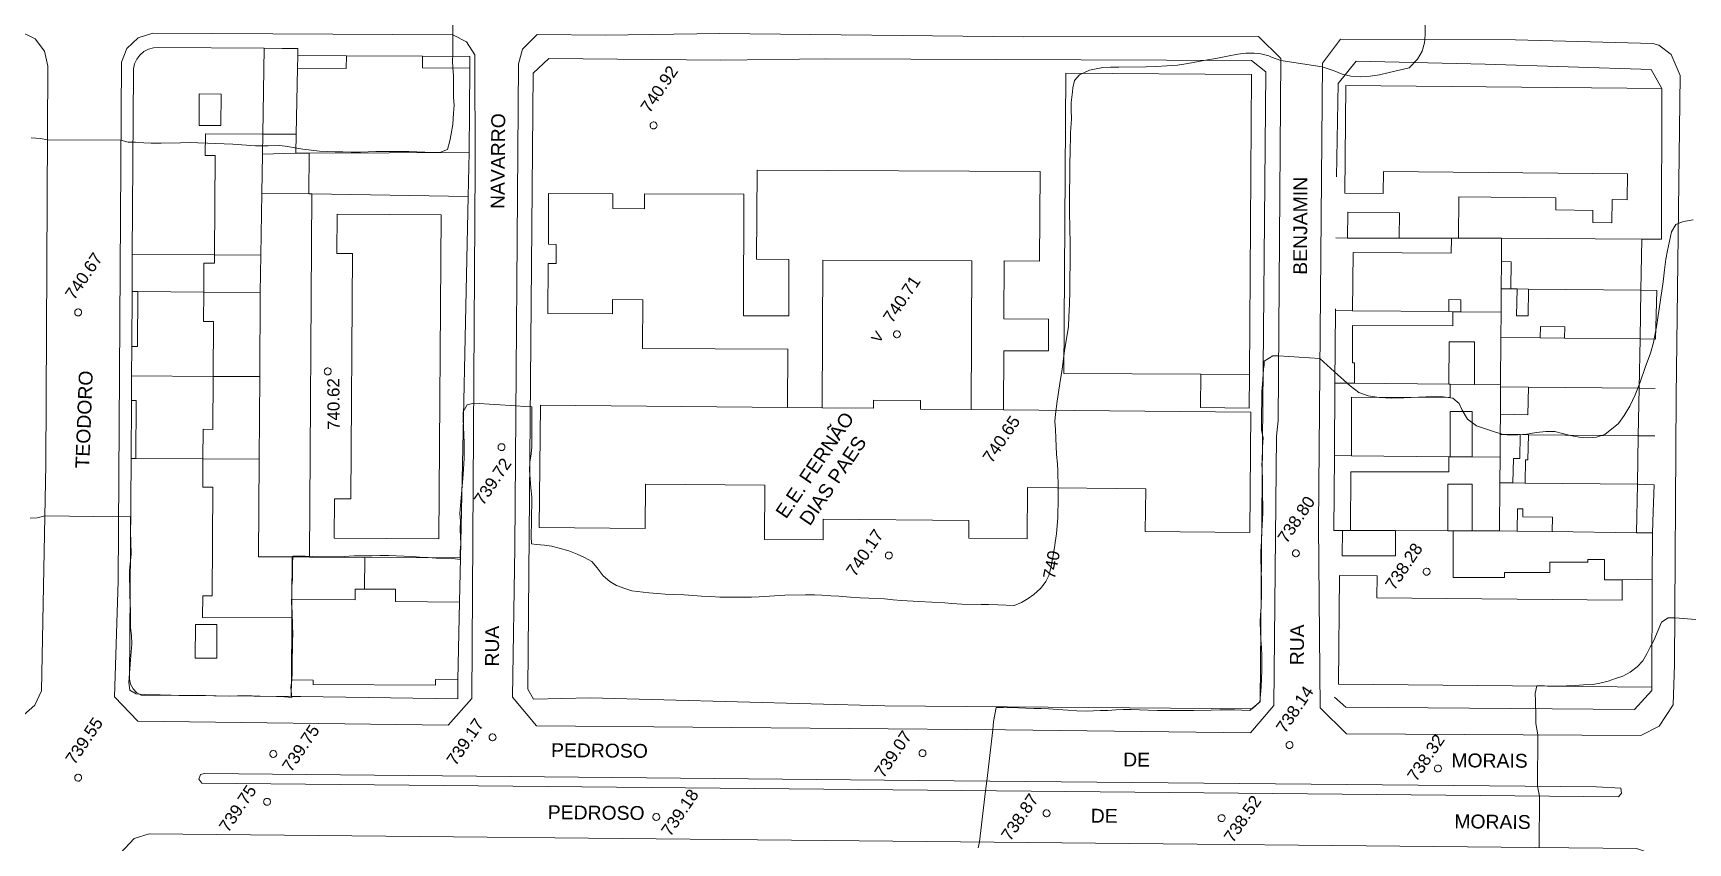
# Model space of a CAD drawing. Header units: metres. Extents: x 325024 to 7190115, y 7391967 to 10157759.
# Drawn here: x 326159.8 to 326398.6, y 7393131.9 to 7393248.8 of the extents above; entities that cross this region are included whole.
import ezdxf
from ezdxf.enums import TextEntityAlignment as Align

# ---------------------------------------------------------------- set-up
doc = ezdxf.new("R2010")
doc.units = ezdxf.units.M
doc.layers.get('0').update_dxf_attribs({"lineweight": 18})
for name, color, linetype, lineweight in [('100_SIST_VIARIO_MEIO_FIO', 1, 'Continuous', 18), ('108_SEP_FIS_CANT_CENT_ILHA', 7, 'Continuous', 18), ('144_P_DUPLA_ASF_TOP', 7, 'Continuous', 18), ('160_P_SIMP_ASF_TOP', 7, 'Continuous', 18), ('168_P_SIMP_PARALE_TOP', 7, 'Continuous', 18), ('206_MURO_E_MURO_ARRIMO', 7, 'Continuous', 18), ('214_PROJ_BEIRAL_EDIF', 10, 'Continuous', 18), ('216_EDIF_NOTAVEL', 2, 'Continuous', 18), ('218_EDIF_NOTAVEL_TOP', 7, 'Continuous', 18), ('600_CURVA_MESTRA', 14, 'Continuous', 18), ('602_CURVA_MESTRA_TOP', 24, 'Continuous', 18), ('604_CURVA_INTERM', 7, 'Continuous', 18), ('606_PTO_COTADO', 7, 'Continuous', 18), ('608_PTO_COTADO_INTERVIA', 1, 'Continuous', 18), ('624_SEGM_CURVA_MESTRA', 14, 'Continuous', 18)]:
    doc.layers.add(name, color=color, linetype=linetype, lineweight=lineweight)
doc.styles.add('Style-Arial', font='arial.ttf', dxfattribs={"height": 1.75})

# ---------------------------------------------------------------- blocks, each defined once
blk = doc.blocks.new('SP09')
at = {"color": 0, "linetype": 'Continuous'}
blk.add_lwpolyline([(-0.03, -0.51), (-0.14, -0.49), (-0.24, -0.46), (-0.31, -0.42), (-0.35, -0.39), (-0.42, -0.31), (-0.47, -0.24), (-0.51, -0.15), (-0.52, -0.09), (-0.52, 0.03), (-0.51, 0.11), (-0.48, 0.2), (-0.44, 0.27), (-0.4, 0.33), (-0.32, 0.39), (-0.23, 0.44), (-0.15, 0.48), (-0.1, 0.48), (-0.03, 0.48), (0.08, 0.48), (0.19, 0.44), (0.27, 0.4), (0.35, 0.32), (0.41, 0.23), (0.46, 0.11), (0.48, 0.03), (0.48, -0.03), (0.47, -0.08), (0.44, -0.21), (0.38, -0.3), (0.31, -0.38), (0.23, -0.44), (0.1, -0.49), (0.02, -0.51)], close=True, dxfattribs=at)
blk = doc.blocks.new('SP10')
at = {"color": 0, "linetype": 'Continuous'}
blk.add_lwpolyline([(-0.03, -0.51), (-0.14, -0.49), (-0.24, -0.46), (-0.31, -0.42), (-0.35, -0.39), (-0.42, -0.31), (-0.47, -0.24), (-0.51, -0.15), (-0.52, -0.09), (-0.52, 0.03), (-0.51, 0.11), (-0.48, 0.2), (-0.44, 0.27), (-0.4, 0.33), (-0.32, 0.39), (-0.23, 0.44), (-0.15, 0.48), (-0.1, 0.48), (-0.03, 0.48), (0.08, 0.48), (0.19, 0.44), (0.27, 0.4), (0.35, 0.32), (0.41, 0.23), (0.46, 0.11), (0.48, 0.03), (0.48, -0.03), (0.47, -0.08), (0.44, -0.21), (0.38, -0.3), (0.31, -0.38), (0.23, -0.44), (0.1, -0.49), (0.02, -0.51)], close=True, dxfattribs=at)

msp = doc.modelspace()

# ---------------------------------------------------------------- linework, layer by layer
at = {"layer": '100_SIST_VIARIO_MEIO_FIO'}
for points in [[(326099.874, 7393250.045), (326157.41, 7393249.275), (326160.073, 7393247.978), (326161.406, 7393246.186), (326161.914, 7393244.011), (326161.632, 7393186.544), (326160.989, 7393153.836), (326160.048, 7393151.811), (326158.382, 7393150.323), (326156.264, 7393149.612), (326108.934, 7393150.104), (325951.581, 7393151.809), (325948.802, 7393152.852), (325946.853, 7393155.089), (325946.333, 7393156.555), (325946.771, 7393205.918), (325950.036, 7393207.008), (326009.491, 7393206.178), (326108.176, 7393205.594), (326108.257, 7393213.333), (326099.404, 7393213.382), (326099.658, 7393233.89)], [(326172.532, 7393244.611), (326173.3, 7393246.588), (326174.926, 7393248.114), (326177.06, 7393248.763), (326220.372, 7393248.519), (326222.36, 7393247.526), (326223.552, 7393245.65), (326223.601, 7393229.466), (326223.096, 7393152.744), (326219.679, 7393148.899), (326174.893, 7393149.489), (326171.512, 7393152.984), (326172.057, 7393169.706)], [(326171.626, 7393093.127), (326171.18, 7393030.649), (326172.628, 7393028.042), (326175.147, 7393026.476), (326327.147, 7393025.338), (326391.798, 7393025.027), (326393.714, 7393026.108), (326394.419, 7393028.19), (326395.991, 7393126.864), (326395.017, 7393128.875), (326393.346, 7393130.359), (326391.233, 7393131.089), (326176.511, 7393133.239), (326174.388, 7393132.547), (326172.351, 7393130.4), (326171.781, 7393128.405)]]:
    msp.add_lwpolyline(points, close=True, dxfattribs=at)
for points in [[(326258.861, 7393248.708), (326242.416, 7393248.469), (326232.522, 7393248.581), (326230.436, 7393246.483), (326229.825, 7393244.336), (326229.297, 7393174.568), (326228.987, 7393152.924), (326232.421, 7393148.804), (326300.16, 7393148.217), (326335.519, 7393147.772), (326338.892, 7393151.736), (326339.241, 7393190.611), (326339.475, 7393192.883)], [(326258.86, 7393248.71), (326302.796, 7393248.24), (326336.663, 7393248.322), (326339.864, 7393245.109), (326339.476, 7393192.88)], [(326396.727, 7393157.678), (326396.937, 7393196.326), (326397.503, 7393242.647), (326396.233, 7393245.687), (326394.463, 7393247.03), (326393.589, 7393247.284), (326373.745, 7393247.813), (326348.516, 7393247.905), (326345.907, 7393244.457), (326345.296, 7393177.73), (326345.551, 7393151.4), (326349.373, 7393147.657), (326391.832, 7393147.407), (326394.478, 7393148.765), (326396.529, 7393151.845), (326396.726, 7393157.677)]]:
    msp.add_lwpolyline(points, dxfattribs=at)
at = {"layer": '108_SEP_FIS_CANT_CENT_ILHA'}
msp.add_lwpolyline([(326184.519, 7393141.917), (326287.581, 7393140.898), (326385.444, 7393140.023), (326388.96, 7393139.821), (326389.076, 7393139.103), (326388.612, 7393138.543), (326184.142, 7393140.553), (326183.691, 7393141.108), (326183.952, 7393141.774)], close=True, dxfattribs=at)
at = {"layer": '206_MURO_E_MURO_ARRIMO'}
for p, q in [((326231.971, 7393243.025), (326234.235, 7393245.099)), ((326234.235, 7393245.099), (326259.055, 7393244.883)), ((326259.055, 7393244.883), (326274.192, 7393245.089)), ((326274.192, 7393245.089), (326335.667, 7393244.811)), ((326335.667, 7393244.811), (326337.733, 7393243.209)), ((326350.75, 7393244.726), (326348.162, 7393241.533)), ((326369.382, 7393244.327), (326350.75, 7393244.726)), ((326393.326, 7393243.544), (326369.382, 7393244.327)), ((326394.86, 7393240.793), (326393.326, 7393243.544)), ((326231.197, 7393154.119), (326231.971, 7393243.025)), ((326337.733, 7393243.209), (326336.906, 7393152.32)), ((326348.162, 7393241.533), (326347.896, 7393228.047)), ((326222.588, 7393225.197), (326222.725, 7393231.553)), ((326221.46, 7393173.029), (326222.588, 7393225.197)), ((326174.062, 7393211.481), (326174.012, 7393203.544)), ((326393.977, 7393204.625), (326394.154, 7393211.626)), ((326347.692, 7393198.285), (326347.762, 7393208.747)), ((326347.762, 7393208.747), (326347.763, 7393208.997)), ((326347.623, 7393187.814), (326347.692, 7393198.285)), ((326173.963, 7393195.754), (326173.911, 7393187.39)), ((326347.551, 7393176.996), (326347.623, 7393187.814)), ((326393.787, 7393183.588), (326393.603, 7393179.706)), ((326393.603, 7393179.706), (326393.542, 7393176.649)), ((326221.323, 7393166.669), (326221.46, 7393173.029)), ((326221.063, 7393152.69), (326221.081, 7393155.465)), ((326197.04, 7393153.053), (326198.448, 7393153.043)), ((326198.448, 7393153.043), (326221.063, 7393152.69)), ((326231.998, 7393152.63), (326231.197, 7393154.119)), ((326240.202, 7393152.845), (326231.998, 7393152.63)), ((326282.732, 7393151.701), (326240.202, 7393152.845)), ((326349.263, 7393151.495), (326347.609, 7393152.93)), ((326393.418, 7393153.886), (326390.924, 7393151.16)), ((326393.421, 7393154.399), (326393.418, 7393153.886)), ((326335.766, 7393151.24), (326282.732, 7393151.701)), ((326336.906, 7393152.32), (326335.766, 7393151.24)), ((326390.924, 7393151.16), (326349.263, 7393151.495))]:
    msp.add_line(p, q, dxfattribs=at)
for points in [[(326199.997, 7393225.568), (326222.588, 7393225.197)], [(326347.834, 7393219.216), (326349.528, 7393219.213)], [(326356.985, 7393219.2), (326364.503, 7393219.186)], [(326394.154, 7393211.626), (326391.856, 7393211.69)], [(326350.221, 7393208.722), (326347.762, 7393208.747)], [(326364.7, 7393208.577), (326364.125, 7393208.583)], [(326393.977, 7393204.625), (326391.73, 7393204.647)], [(326347.692, 7393198.285), (326350.516, 7393198.257)], [(326364.153, 7393198.121), (326364.322, 7393198.119)], [(326393.912, 7393197.508), (326391.601, 7393197.531)], [(326391.478, 7393190.668), (326393.85, 7393190.644)], [(326347.623, 7393187.814), (326350.088, 7393187.789)], [(326393.787, 7393183.588), (326391.352, 7393183.689)], [(326348.764, 7393176.994), (326347.551, 7393176.996)], [(326364.778, 7393176.968), (326363.966, 7393176.97)], [(326221.46, 7393173.029), (326207.655, 7393173.117)]]:
    msp.add_lwpolyline(points, dxfattribs=at)
at = {"layer": '214_PROJ_BEIRAL_EDIF'}
for points in [[(326193.141, 7393246.604), (326177.884, 7393246.701), (326177.137, 7393246.662), (326176.415, 7393246.462), (326175.755, 7393246.11), (326175.187, 7393245.623), (326174.737, 7393245.024), (326174.429, 7393244.342), (326174.275, 7393243.61), (326174.26, 7393243.194), (326174.095, 7393216.871), (326185.971, 7393216.795), (326186.062, 7393231.12), (326184.627, 7393231.129), (326184.647, 7393234.268), (326192.938, 7393234.215)], [(326192.938, 7393234.215), (326197.754, 7393234.185), (326197.963, 7393243.717), (326198.003, 7393245.557), (326198.009, 7393246.573), (326195.736, 7393246.587), (326193.141, 7393246.604)], [(326199.618, 7393231.477), (326197.695, 7393231.47), (326197.754, 7393234.185), (326197.963, 7393243.717), (326204.98, 7393243.672), (326204.992, 7393245.512), (326215.989, 7393245.443), (326215.978, 7393243.764), (326222.802, 7393243.721), (326222.725, 7393231.553)], [(326197.963, 7393243.717), (326204.98, 7393243.672), (326204.992, 7393245.512), (326198.003, 7393245.557)], [(326215.989, 7393245.443), (326222.813, 7393245.399), (326222.802, 7393243.721), (326215.978, 7393243.764)], [(326371.738, 7393219.173), (326365.536, 7393219.185), (326365.596, 7393225.17), (326379.576, 7393225.031), (326379.559, 7393223.258), (326384.938, 7393223.204), (326384.92, 7393221.439), (326387.68, 7393221.412), (326387.714, 7393224.757), (326389.887, 7393224.735), (326389.924, 7393228.465), (326354.683, 7393228.817), (326354.651, 7393225.637), (326349.098, 7393225.692), (326349.254, 7393241.249), (326394.86, 7393240.793), (326394.819, 7393219.039), (326391.989, 7393219.055)], [(326183.761, 7393240.008), (326183.733, 7393235.464), (326186.893, 7393235.444), (326186.922, 7393239.988)], [(326185.971, 7393216.795), (326192.657, 7393216.753), (326192.798, 7393225.686), (326192.891, 7393231.319), (326192.938, 7393234.215), (326184.647, 7393234.268), (326184.627, 7393231.129), (326186.062, 7393231.12)], [(326192.798, 7393225.686), (326192.891, 7393231.319), (326197.695, 7393231.47), (326199.618, 7393231.477), (326199.58, 7393225.575)], [(326197.168, 7393173.183), (326192.332, 7393173.214), (326192.421, 7393187.273), (326192.497, 7393199.205), (326192.574, 7393211.363), (326192.657, 7393216.753), (326192.798, 7393225.686), (326199.58, 7393225.575), (326199.997, 7393225.568), (326199.665, 7393173.167)], [(326203.679, 7393222.671), (326218.658, 7393222.576), (326218.362, 7393175.796), (326203.238, 7393175.892), (326203.274, 7393181.572), (326205.663, 7393181.557), (326205.887, 7393216.961), (326203.643, 7393216.975)], [(326356.985, 7393219.2), (326349.528, 7393219.213), (326349.566, 7393222.946), (326357.022, 7393222.871)], [(326371.738, 7393219.173), (326371.716, 7393215.809), (326371.69, 7393211.892), (326371.667, 7393208.508), (326365.865, 7393208.566), (326365.882, 7393210.299), (326364.142, 7393210.316), (326364.125, 7393208.583), (326350.221, 7393208.722), (326350.306, 7393217.144), (326364.481, 7393217.002), (326364.503, 7393219.186), (326365.536, 7393219.185)], [(326371.738, 7393219.173), (326371.716, 7393215.809), (326373.138, 7393215.784), (326373.068, 7393211.878), (326373.981, 7393211.869), (326375.65, 7393211.853), (326391.856, 7393211.69), (326391.989, 7393219.055)], [(326185.971, 7393216.795), (326174.095, 7393216.871), (326174.062, 7393211.481), (326174.909, 7393211.476), (326184.418, 7393211.415), (326184.445, 7393215.574), (326185.963, 7393215.564)], [(326184.418, 7393211.415), (326184.445, 7393215.574), (326185.963, 7393215.564), (326185.971, 7393216.795), (326192.657, 7393216.753), (326192.574, 7393211.363)], [(326184.418, 7393211.415), (326174.909, 7393211.476), (326174.859, 7393203.539), (326174.012, 7393203.544), (326173.985, 7393199.322), (326185.768, 7393199.247), (326185.818, 7393207.161), (326184.391, 7393207.17)], [(326184.418, 7393211.415), (326184.391, 7393207.17), (326185.818, 7393207.161), (326185.768, 7393199.247), (326192.497, 7393199.205), (326192.574, 7393211.363)], [(326377.338, 7393204.791), (326371.643, 7393204.848), (326371.667, 7393208.508), (326371.69, 7393211.892), (326373.068, 7393211.878), (326373.981, 7393211.869), (326373.912, 7393208.005), (326375.581, 7393207.975), (326375.65, 7393211.853), (326391.856, 7393211.69), (326391.73, 7393204.647), (326380.824, 7393204.756), (326380.853, 7393206.38), (326377.368, 7393206.443)], [(326367.834, 7393198.084), (326371.598, 7393198.046), (326371.643, 7393204.848), (326371.667, 7393208.508), (326365.865, 7393208.566), (326364.7, 7393208.577), (326364.697, 7393206.542), (326350.215, 7393206.566), (326350.206, 7393201.22), (326350.521, 7393201.22), (326350.516, 7393198.257), (326364.153, 7393198.121), (326364.163, 7393204.226), (326367.844, 7393204.22)], [(326391.73, 7393204.647), (326380.824, 7393204.756), (326377.338, 7393204.791), (326371.643, 7393204.848), (326371.598, 7393198.046), (326371.596, 7393197.731), (326375.627, 7393197.691), (326391.601, 7393197.531)], [(326174.606, 7393187.386), (326184.301, 7393187.324), (326184.328, 7393191.603), (326185.719, 7393191.594), (326185.768, 7393199.247), (326173.985, 7393199.322), (326173.963, 7393195.754), (326174.659, 7393195.749)], [(326185.768, 7393199.247), (326185.719, 7393191.594), (326184.328, 7393191.603), (326184.301, 7393187.324), (326192.421, 7393187.273), (326192.497, 7393199.205)], [(326367.499, 7393187.615), (326371.529, 7393187.575), (326371.551, 7393190.867), (326371.57, 7393193.776), (326371.596, 7393197.731), (326371.598, 7393198.046), (326367.834, 7393198.084), (326364.322, 7393198.119), (326364.319, 7393196.21), (326350.102, 7393196.233), (326350.088, 7393187.789), (326364.143, 7393187.649), (326364.326, 7393187.647), (326364.337, 7393194.181), (326367.509, 7393194.176)], [(326371.57, 7393193.776), (326375.555, 7393193.704), (326375.627, 7393197.691), (326391.601, 7393197.531), (326391.478, 7393190.668), (326375.619, 7393190.826), (326374.424, 7393190.838), (326371.551, 7393190.867)], [(326373.383, 7393183.869), (326373.447, 7393187.412), (326374.362, 7393187.395), (326374.424, 7393190.838), (326371.551, 7393190.867), (326371.529, 7393187.575), (326371.505, 7393183.888)], [(326375.135, 7393183.851), (326391.352, 7393183.689), (326391.478, 7393190.668), (326375.619, 7393190.826), (326375.553, 7393187.184), (326375.195, 7393187.19)], [(326174.606, 7393187.386), (326184.301, 7393187.324), (326184.275, 7393183.239), (326185.724, 7393183.229), (326185.625, 7393167.545), (326184.256, 7393167.553), (326184.236, 7393164.451), (326197.112, 7393164.369), (326197.055, 7393155.437), (326197.04, 7393153.053), (326175.355, 7393153.213), (326174.715, 7393153.599), (326174.204, 7393154.145), (326173.861, 7393154.809), (326173.711, 7393155.542), (326173.911, 7393187.39)], [(326184.301, 7393187.324), (326192.421, 7393187.273), (326192.332, 7393173.214), (326197.168, 7393173.183), (326197.129, 7393167.054), (326197.112, 7393164.369), (326184.236, 7393164.451), (326184.256, 7393167.553), (326185.625, 7393167.545), (326185.724, 7393183.229), (326184.275, 7393183.239)], [(326367.504, 7393176.964), (326367.515, 7393183.677), (326363.976, 7393183.682), (326363.966, 7393176.97), (326356.421, 7393176.982), (326349.951, 7393176.992), (326349.965, 7393185.484), (326364.139, 7393185.461), (326364.143, 7393187.649), (326364.326, 7393187.647), (326367.499, 7393187.615), (326371.529, 7393187.575), (326371.505, 7393183.888), (326371.459, 7393176.957)], [(326373.973, 7393176.922), (326374.031, 7393180.118), (326374.826, 7393180.104), (326374.805, 7393178.977), (326379.097, 7393178.9), (326379.06, 7393176.851), (326391.226, 7393176.682), (326391.352, 7393183.689), (326375.135, 7393183.851), (326373.383, 7393183.869), (326371.505, 7393183.888), (326371.459, 7393176.957)], [(326356.421, 7393176.982), (326349.951, 7393176.992), (326348.764, 7393176.994), (326348.758, 7393173.338), (326356.415, 7393173.326)], [(326391.226, 7393176.682), (326379.06, 7393176.851), (326373.973, 7393176.922), (326371.459, 7393176.957), (326367.504, 7393176.964), (326364.778, 7393176.968), (326364.767, 7393170.203), (326372.17, 7393170.191), (326372.171, 7393170.935), (326378.727, 7393170.924), (326378.729, 7393172.425), (326384.179, 7393172.416), (326384.18, 7393172.801), (326386.583, 7393172.797), (326386.579, 7393169.901), (326389.158, 7393169.896), (326393.506, 7393169.985), (326393.542, 7393176.649)], [(326199.665, 7393173.167), (326197.168, 7393173.183), (326197.129, 7393167.054), (326206.247, 7393166.996), (326206.256, 7393168.553), (326207.626, 7393168.545), (326207.655, 7393173.117)], [(326393.421, 7393154.399), (326393.506, 7393169.985), (326389.158, 7393169.896), (326389.13, 7393166.933), (326353.734, 7393167.275), (326353.765, 7393170.441), (326348.334, 7393170.493), (326348.183, 7393154.836)], [(326207.626, 7393168.545), (326206.256, 7393168.553), (326206.247, 7393166.996), (326197.129, 7393167.054), (326197.112, 7393164.369), (326197.055, 7393155.437), (326200.223, 7393155.417), (326200.219, 7393154.768), (326217.863, 7393154.656), (326217.868, 7393155.486), (326221.081, 7393155.465), (326221.323, 7393166.669), (326212.101, 7393166.727), (326212.112, 7393168.516)], [(326183.217, 7393163.444), (326186.317, 7393163.424), (326186.286, 7393158.573), (326183.187, 7393158.593)]]:
    msp.add_lwpolyline(points, close=True, dxfattribs=at)
at = {"layer": '216_EDIF_NOTAVEL'}
for points in [[(326328.345, 7393199.546), (326335.367, 7393199.5), (326335.653, 7393242.825), (326308.831, 7393243.002), (326308.546, 7393199.677)], [(326268.659, 7393194.752), (326273.698, 7393194.706), (326273.794, 7393216.022), (326295.287, 7393215.925), (326295.19, 7393194.443), (326299.854, 7393194.4), (326299.892, 7393202.952), (326306.332, 7393202.923), (326306.353, 7393207.523), (326299.891, 7393207.552), (326299.929, 7393215.912), (326305.062, 7393215.889), (326305.121, 7393228.833), (326264.277, 7393229.018), (326264.219, 7393216.143), (326268.883, 7393216.122), (326268.846, 7393207.965), (326262.309, 7393207.995), (326262.388, 7393225.52), (326248.048, 7393225.585), (326248.038, 7393223.442), (326243.462, 7393223.462), (326243.471, 7393225.601), (326234.187, 7393225.643), (326234.154, 7393218.304), (326235.278, 7393218.299), (326235.265, 7393215.532), (326234.125, 7393215.537), (326234.093, 7393208.295), (326243.421, 7393208.253), (326243.43, 7393210.329), (326247.796, 7393210.309), (326247.764, 7393203.248), (326268.697, 7393203.154)], [(326328.345, 7393199.546), (326335.367, 7393199.5), (326335.323, 7393194.672), (326328.301, 7393194.737)], [(326268.659, 7393194.752), (326273.698, 7393194.706), (326281.073, 7393194.638), (326281.084, 7393195.826), (326287.87, 7393195.764), (326287.859, 7393194.51), (326295.19, 7393194.443), (326299.854, 7393194.4), (326335.572, 7393194.073), (326335.413, 7393176.719), (326320.316, 7393176.857), (326320.373, 7393183.026), (326303.332, 7393183.182), (326303.265, 7393175.801), (326294.833, 7393175.878), (326294.856, 7393178.439), (326273.825, 7393178.632), (326273.798, 7393175.643), (326265.337, 7393175.72), (326265.408, 7393183.54), (326248.188, 7393183.698), (326248.13, 7393177.303), (326232.843, 7393177.443), (326233.004, 7393195.079)]]:
    msp.add_lwpolyline(points, close=True, dxfattribs=at)
at = {"layer": '600_CURVA_MESTRA', "elevation": 740}
for points in [[(326360.655, 7393251.173), (326360.73, 7393248.623), (326360.663, 7393247.861), (326360.62, 7393247.378), (326360.289, 7393246.159), (326359.623, 7393245.023), (326358.424, 7393243.777), (326355.502, 7393243.089), (326354.112, 7393242.789), (326352.76, 7393242.569), (326351.404, 7393242.477), (326349.982, 7393242.574), (326348.719, 7393242.877), (326347.597, 7393243.34), (326345.843, 7393243.943), (326339.862, 7393244.851), (326338.541, 7393245.295), (326338.15, 7393245.528), (326337.019, 7393245.791), (326336.014, 7393245.878), (326334.826, 7393245.901), (326333.664, 7393245.751), (326332.203, 7393245.45), (326330.523, 7393245.126), (326329.303, 7393244.932), (326326.475, 7393244.416), (326324.954, 7393244.169), (326323.438, 7393244.044), (326321.92, 7393243.955), (326320.466, 7393243.9), (326316.483, 7393243.852), (326315.292, 7393243.865), (326314.207, 7393243.82), (326312.274, 7393243.444), (326310.836, 7393242.75), (326310.111, 7393241.935), (326309.867, 7393240.888), (326309.816, 7393240.334), (326309.6, 7393238.749), (326309.612, 7393237.695), (326309.672, 7393236.426), (326309.543, 7393234.402), (326309.45, 7393231.333), (326309.423, 7393230.289), (326309.432, 7393228.114), (326309.396, 7393225.814), (326309.385, 7393223.259), (326309.437, 7393220.314), (326309.466, 7393218.779), (326309.468, 7393217.382), (326309.406, 7393211.557), (326309.377, 7393209.652), (326309.303, 7393207.837), (326309.229, 7393206.46), (326309.064, 7393205.261), (326308.675, 7393202.98), (326308.296, 7393200.237), (326308.058, 7393198.818), (326307.603, 7393195.649), (326307.347, 7393193.769), (326307.254, 7393192.773), (326307.346, 7393191.577), (326307.419, 7393190.345), (326307.488, 7393187.951), (326307.65, 7393186.599), (326307.7, 7393185.589), (326307.764, 7393183.194), (326307.763, 7393181.649), (326307.683, 7393178.877), (326307.501, 7393176.52), (326307.324, 7393175.242), (326307.21, 7393174.544)], [(326305.953, 7393169.629), (326305.886, 7393169.503), (326305.215, 7393168.617), (326304.233, 7393167.748), (326303.4, 7393167.165), (326302.448, 7393166.586), (326301.403, 7393166.159), (326299.024, 7393166.271), (326297.709, 7393166.296), (326296.633, 7393166.298), (326293.852, 7393166.385), (326292.387, 7393166.47), (326291.379, 7393166.581), (326287.645, 7393166.752), (326285.114, 7393166.871), (326283.926, 7393167.011), (326282.686, 7393167.111), (326280.404, 7393167.217), (326279.138, 7393167.256), (326277.758, 7393167.355), (326276.065, 7393167.525), (326274.903, 7393167.549), (326273.609, 7393167.65), (326272.564, 7393167.703), (326271.291, 7393167.728), (326268.287, 7393167.657), (326264.594, 7393167.435), (326263.494, 7393167.384), (326259.984, 7393167.369), (326258.882, 7393167.377), (326257.608, 7393167.485), (326256.266, 7393167.539), (326253.744, 7393167.697), (326252.278, 7393167.783), (326251.027, 7393167.831), (326249.909, 7393167.896), (326248.663, 7393168.008), (326246.179, 7393168.311), (326245.171, 7393168.608), (326244.009, 7393169.047), (326243.038, 7393169.646), (326242.077, 7393170.477), (326241.175, 7393171.622), (326240.417, 7393172.508), (326239.368, 7393173.117), (326238.328, 7393173.587), (326237.113, 7393174.041), (326235.696, 7393174.435), (326234.592, 7393174.715), (326233.602, 7393174.868), (326232.427, 7393174.961), (326231.697, 7393175.053), (326231.662, 7393176.172), (326231.737, 7393178.311), (326231.743, 7393179.466), (326231.777, 7393180.68), (326231.755, 7393181.825), (326231.636, 7393183.143), (326231.442, 7393185.688), (326231.485, 7393186.875), (326231.649, 7393188.045), (326231.756, 7393189.05), (326231.787, 7393190.233), (326231.753, 7393193.818), (326231.748, 7393194.856), (326230.734, 7393194.871), (326229.452, 7393194.996), (326223.376, 7393195.366), (326222.414, 7393195.139), (326221.877, 7393194.147), (326221.874, 7393193.106), (326221.959, 7393190.773), (326222.004, 7393189.716), (326222.007, 7393187.431), (326221.87, 7393185.091), (326221.741, 7393183.992), (326221.653, 7393182.852), (326221.587, 7393181.666), (326221.46, 7393180.626), (326221.387, 7393179.448), (326221.461, 7393178.349), (326221.442, 7393177.185), (326221.46, 7393176.072), (326221.503, 7393175.039), (326221.443, 7393174.016), (326221.424, 7393172.812), (326220.361, 7393172.976), (326219.239, 7393172.981), (326217.968, 7393173.013), (326216.811, 7393173.115), (326215.596, 7393173.165), (326214.542, 7393173.248), (326213.341, 7393173.301), (326211.093, 7393173.373), (326209.828, 7393173.377), (326208.735, 7393173.334), (326206.103, 7393173.35), (326204.701, 7393173.223), (326203.626, 7393173.188), (326202.384, 7393173.216), (326200.109, 7393173.222), (326199.064, 7393173.294), (326197.269, 7393173.301), (326197.217, 7393172.168), (326197.212, 7393169.949), (326197.145, 7393168.945), (326197.128, 7393167.682), (326197.091, 7393166.543), (326197.158, 7393165.282), (326197.238, 7393163.194), (326197.248, 7393162.11), (326197.229, 7393160.915), (326197.24, 7393159.781), (326197.194, 7393158.612), (326197.169, 7393156.473), (326197.139, 7393155.415), (326197, 7393154.343), (326197.135, 7393152.88), (326196.072, 7393153.008), (326194.915, 7393153.052), (326192.569, 7393153.063), (326191.395, 7393153.118), (326190.389, 7393153.146), (326189.283, 7393153.148), (326188.09, 7393153.089), (326185.873, 7393153.112), (326183.52, 7393153.209), (326181.343, 7393153.191), (326178.13, 7393153.274), (326175.88, 7393153.308), (326174.652, 7393153.44), (326173.735, 7393153.972), (326173.613, 7393155.071), (326173.816, 7393158.329), (326174.011, 7393160.631), (326173.962, 7393161.858), (326173.853, 7393162.966), (326173.825, 7393164.341), (326173.842, 7393165.369), (326173.78, 7393166.455), (326173.738, 7393167.737), (326173.721, 7393168.816), (326173.669, 7393170.06), (326173.669, 7393171.234), (326173.917, 7393173.561), (326173.837, 7393176.909), (326173.818, 7393177.971), (326173.852, 7393178.998), (326172.115, 7393178.956), (326161.486, 7393179.094), (326160.379, 7393178.808), (326159.371, 7393178.795)]]:
    msp.add_lwpolyline(points, dxfattribs=at)
at = {"layer": '604_CURVA_INTERM', "flags": 128}
for points, elevation in [([(326159.478, 7393233.683), (326160.842, 7393233.596), (326161.862, 7393233.374), (326172.46, 7393233.314), (326173.513, 7393233.059), (326174.547, 7393233.056), (326175.773, 7393232.968), (326176.82, 7393232.921), (326178.272, 7393232.905), (326181.044, 7393232.935), (326182.451, 7393233.003), (326183.533, 7393232.967), (326184.936, 7393232.889), (326186.102, 7393232.87), (326188.596, 7393232.743), (326191.861, 7393232.53), (326193.718, 7393232.501), (326195.355, 7393232.549), (326196.554, 7393232.439), (326197.556, 7393232.216), (326198.703, 7393232.027), (326201.101, 7393231.771), (326202.273, 7393231.693), (326203.38, 7393231.643), (326204.473, 7393231.647), (326205.673, 7393231.586), (326207.036, 7393231.586), (326209.258, 7393231.715), (326210.467, 7393231.706), (326211.643, 7393231.677), (326214.025, 7393231.696), (326216.307, 7393231.614), (326217.36, 7393231.56), (326218.493, 7393231.542), (326219.571, 7393231.973), (326219.911, 7393233.254), (326220.114, 7393234.248), (326220.36, 7393235.609), (326220.474, 7393237.212), (326220.581, 7393238.37), (326220.479, 7393239.479), (326220.446, 7393240.6), (326220.475, 7393242.65), (326220.367, 7393243.767), (326220.295, 7393244.798), (326220.349, 7393245.664), (326220.378, 7393246.523), (326220.346, 7393248.531), (326220.406, 7393258.303)], 741), ([(326296.203, 7393131.218), (326296.397, 7393132.039), (326297.24, 7393139.441), (326297.452, 7393140.81), (326298.316, 7393148.233), (326298.385, 7393149.417), (326298.789, 7393151.46), (326299.861, 7393151.469), (326302.006, 7393151.394), (326303.06, 7393151.371), (326304.225, 7393151.306), (326305.287, 7393151.298), (326306.37, 7393151.257), (326307.698, 7393151.139), (326309.124, 7393151.05), (326310.448, 7393150.948), (326311.851, 7393150.931), (326313.872, 7393151.005), (326314.916, 7393151.006), (326316.078, 7393151.13), (326317.142, 7393151.165), (326318.273, 7393151.173), (326319.47, 7393151.128), (326320.71, 7393151.047), (326322.056, 7393150.994), (326324.884, 7393151.039), (326327.333, 7393151.017), (326329.823, 7393151.087), (326331.076, 7393151.096), (326332.132, 7393151.124), (326333.181, 7393151.127), (326334.267, 7393151.088), (326335.413, 7393151.014), (326336.179, 7393151.704), (326336.866, 7393152.201), (326337.04, 7393154.441), (326337.132, 7393156.794), (326337.134, 7393158.99), (326337.088, 7393160.071), (326336.995, 7393161.27), (326336.944, 7393162.443), (326336.915, 7393163.821), (326336.95, 7393164.837), (326337.033, 7393165.931), (326337.109, 7393168.115), (326337.112, 7393169.429), (326337.043, 7393171.552), (326336.994, 7393172.651), (326337.006, 7393173.989), (326337.114, 7393175.456), (326337.149, 7393176.883), (326337.279, 7393179.569), (326337.289, 7393180.683), (326337.227, 7393181.946), (326337.214, 7393184.464), (326337.207, 7393185.597), (326337.158, 7393186.753), (326337.176, 7393186.879), (326337.222, 7393189.022), (326337.313, 7393190.361), (326337.113, 7393191.466), (326337.078, 7393192.512), (326337.077, 7393193.555), (326337.127, 7393195.989), (326337.124, 7393197.036), (326337.234, 7393198.111), (326337.396, 7393200.285), (326337.465, 7393200.846), (326337.457, 7393201.449), (326338.723, 7393202.204), (326339.546, 7393202.193), (326345.517, 7393201.828), (326347.644, 7393199.886), (326349.888, 7393197.867), (326351.14, 7393196.924), (326352.498, 7393196.425), (326354.076, 7393196.204), (326355.848, 7393196.086), (326357.623, 7393196.129), (326360.791, 7393196.281), (326362.161, 7393196.331), (326363.306, 7393196.298), (326364.695, 7393196.083), (326365.616, 7393195.314), (326366.068, 7393194.359), (326366.822, 7393193.071), (326368.134, 7393192.123), (326370.884, 7393191.175), (326371.846, 7393190.898), (326372.903, 7393190.775), (326374.096, 7393190.793), (326375.383, 7393190.919), (326376.777, 7393191.135), (326378.154, 7393191.307), (326379.418, 7393191.263), (326380.557, 7393191), (326381.714, 7393190.692), (326382.928, 7393190.458), (326384.191, 7393190.373), (326385.463, 7393190.469), (326386.65, 7393190.84), (326388.608, 7393192.453), (326389.444, 7393193.598), (326390.238, 7393194.963), (326391.024, 7393196.563), (326391.742, 7393198.409), (326392.465, 7393200.512), (326393.252, 7393202.606), (326393.666, 7393204.143), (326394.116, 7393206.396), (326395.072, 7393212.893), (326395.271, 7393214.624), (326395.479, 7393216.159), (326395.688, 7393217.407), (326396.257, 7393220.128), (326396.882, 7393221.158), (326397.242, 7393221.301), (326397.986, 7393221.585), (326399.416, 7393221.826)], 739), ([(326377.159, 7393131.23), (326377.233, 7393138.654), (326376.939, 7393140.099), (326376.994, 7393147.494), (326376.713, 7393149.141), (326376.671, 7393150.156), (326376.62, 7393152.399), (326376.578, 7393153.477), (326376.849, 7393154.574), (326377.943, 7393154.573), (326379.026, 7393154.536), (326380.101, 7393154.536), (326381.103, 7393154.561), (326382.428, 7393154.624), (326383.586, 7393154.704), (326384.929, 7393154.773), (326385.932, 7393154.971), (326387.147, 7393155.244), (326388.168, 7393155.617), (326389.262, 7393155.99), (326390.286, 7393156.551), (326391.314, 7393157.305), (326392.128, 7393158.208), (326392.703, 7393159.183), (326393.215, 7393160.159), (326393.699, 7393161.142), (326394.82, 7393163.753), (326395.787, 7393164.415), (326396.763, 7393164.413), (326403.998, 7393163.815)], 738)]:
    msp.add_lwpolyline(points, dxfattribs=dict(at, elevation=elevation))
at = {"layer": '624_SEGM_CURVA_MESTRA', "elevation": 740}
msp.add_lwpolyline([(326307.21, 7393174.544), (326306.934, 7393172.849), (326306.689, 7393171.619), (326306.417, 7393170.504), (326305.953, 7393169.629)], dxfattribs=at)

# ---------------------------------------------------------------- block references
at = {"layer": '606_PTO_COTADO', "rotation": 55.83005668387076}
for p in [(326249.345, 7393235.498, 740.924), (326166.286, 7393208.505, 740.674), (326284.474, 7393205.347, 740.714), (326202.315, 7393199.984, 740.624), (326227.398, 7393189.056, 739.724), (326283.308, 7393173.425, 740.169), (326342.063, 7393173.738, 738.804), (326360.937, 7393171.08, 738.279), (326194.458, 7393144.769, 739.749), (326288.158, 7393144.883, 739.06), (326362.568, 7393142.673, 738.324), (326193.557, 7393137.863, 739.754), (326249.74, 7393135.678, 739.179), (326306.075, 7393136.21, 738.874), (326331.337, 7393135.512, 738.52)]:
    msp.add_blockref('SP09', p, dxfattribs=at)
at = {"layer": '608_PTO_COTADO_INTERVIA', "rotation": 55.83005668387076}
for p in [(326226.105, 7393147.175, 739.174), (326341.14, 7393146.063, 738.139), (326166.282, 7393141.35, 739.549)]:
    msp.add_blockref('SP10', p, dxfattribs=at)

# ---------------------------------------------------------------- texts
at = {"layer": '144_P_DUPLA_ASF_TOP', "style": 'Style-Arial'}
for s, rotation, p in [('PEDROSO', 359.47322, (326234.546, 7393145.305)), ('DE', 359.27895, (326317.124, 7393143.956)), ('MORAIS', 359.56941, (326364.499, 7393143.835)), ('PEDROSO', 359.47322, (326234.072, 7393136.34)), ('DE', 359.48402, (326312.449, 7393135.837)), ('MORAIS', 359.39378, (326364.927, 7393135.029))]:
    msp.add_text(s, height=2, rotation=rotation, dxfattribs=at).set_placement(p, align=Align.MIDDLE_LEFT)
at = {"layer": '160_P_SIMP_ASF_TOP', "style": 'Style-Arial'}
msp.add_text('TEODORO', height=2, rotation=87.83006, dxfattribs=at).set_placement((326167.866, 7393185.924))
at = {"layer": '168_P_SIMP_PARALE_TOP', "style": 'Style-Arial'}
for s, rotation, p in [('NAVARRO', 89.52748, (326226.814, 7393223.407)), ('BENJAMIN', 89.90294, (326342.674, 7393213.91)), ('RUA', 89.62333, (326226.012, 7393157.362)), ('RUA', 89.4553, (326342.191, 7393157.553))]:
    msp.add_text(s, height=2, rotation=rotation, dxfattribs=at).set_placement(p, align=Align.MIDDLE_LEFT)
at = {"layer": '216_EDIF_NOTAVEL', "style": 'Style-Arial'}
msp.add_text('V', height=1.5, rotation=55.83006, dxfattribs=at).set_placement((326281.898, 7393203.933))
at = {"layer": '218_EDIF_NOTAVEL_TOP', "style": 'Style-Arial'}
for s, p in [('E.E. FERNÃO', (326268.469, 7393178.567)), ('DIAS PAES', (326271.895, 7393177.545))]:
    msp.add_text(s, height=2, rotation=55.83006, dxfattribs=at).set_placement(p)
at = {"layer": '602_CURVA_MESTRA_TOP', "style": 'Style-Arial'}
msp.add_text('740', height=1.75, rotation=78.75388, dxfattribs=at).set_placement((326306.774, 7393172.049), align=Align.MIDDLE_CENTER)
at = {"layer": '606_PTO_COTADO', "style": 'Style-Arial'}
for s, rotation, p in [('740.92', 55.83006, (326250.145, 7393240.706, 740.924)), ('740.67', 55.83006, (326167.087, 7393213.713, 740.674)), ('740.71', 55.83006, (326285.159, 7393210.384, 740.714)), ('740.62', 90.45874, (326203.135, 7393195.249, 740.624)), ('740.65', 55.83006, (326299.534, 7393190.177, 740.654)), ('739.72', 55.83006, (326226.11, 7393184.085, 739.724)), ('738.80', 55.83006, (326342.103, 7393178.584, 738.804)), ('740.17', 55.83006, (326279.814, 7393173.783, 740.169)), ('738.28', 55.83006, (326357.637, 7393171.822, 738.279)), ('739.75', 55.83006, (326198.407, 7393145.583, 739.754)), ('739.07', 55.83006, (326283.907, 7393144.715, 739.06)), ('738.32', 55.83006, (326360.814, 7393144.214, 738.319)), ('739.75', 55.83006, (326189.303, 7393136.884, 739.749)), ('739.18', 55.83006, (326253.137, 7393136.291, 739.179)), ('738.87', 55.83006, (326302.193, 7393135.626, 738.874)), ('738.52', 55.83006, (326334.354, 7393135.38, 738.52))]:
    msp.add_text(s, height=1.75, rotation=rotation, dxfattribs=at).set_placement(p, align=Align.MIDDLE_CENTER)
at = {"layer": '608_PTO_COTADO_INTERVIA', "style": 'Style-Arial'}
for s, p in [('738.14', (326341.882, 7393151.185, 738.139)), ('739.55', (326167.14, 7393146.643, 739.549)), ('739.17', (326222.143, 7393146.502, 739.174))]:
    msp.add_text(s, height=1.75, rotation=55.83006, dxfattribs=at).set_placement(p, align=Align.MIDDLE_CENTER)

doc.saveas('drawing.dxf')
